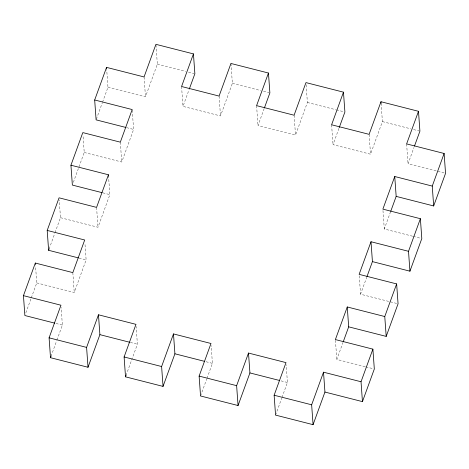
<?xml version="1.0" encoding="UTF-8"?>
<svg xmlns="http://www.w3.org/2000/svg" width="469" height="469" viewBox="0 0 469 469"><rect width="100%" height="100%" fill="white"/><g stroke="black" fill="none" stroke-linecap="round" stroke-linejoin="round"><path stroke-width="0.35" stroke-dasharray="2.35 1.76" d="M25.865 312.805L31.06 298.542M31.306 297.862L36.746 282.913L35.527 265.882M49.11 248.945L54.797 233.316M55.049 232.636L60.489 217.692L59.217 199.952M73.346 182.365L84.232 152.466L83.007 135.435M96.35 119.179L102.283 102.875M102.529 102.195L107.97 87.246L106.703 69.506M51.004 356.346L56.696 340.717M56.942 340.037L62.383 325.093L61.111 307.347M36.746 282.913L74.254 292.48L86.126 259.867L84.953 243.546M60.489 217.692L97.998 227.26L109.869 194.647L108.544 176.197M84.232 152.466L121.741 162.034L133.612 129.426L132.235 110.262M107.97 87.246L145.484 96.813L157.35 64.2L155.978 45.042M230.947 63.467L232.372 83.335L220.5 115.949L182.992 106.381L189.171 89.397M126.026 375.476L137.399 344.223L136.127 326.483M306.116 84.725L307.388 102.471L295.517 135.078L258.009 125.51L264.188 108.527M200.544 395.971L206.729 378.981M206.976 378.307L212.416 363.358L211.144 345.618M381.08 103.151L382.405 121.6L370.533 154.213L333.025 144.645L338.958 128.342M275.561 415.1L281.746 398.117M281.992 397.436L287.433 382.493L286.16 364.747M365.122 366.664L336.812 359.447L342.997 342.464M396.651 303.431L360.555 294.221L366.74 277.238M412.609 236.224L384.299 229.001L390.484 212.017M444.137 172.985L408.042 163.781L413.975 147.471M157.35 64.2L185.66 71.423M188.491 72.144L194.154 73.586M232.372 83.335L260.676 90.558M263.508 91.279L269.171 92.721M307.388 102.471L335.693 109.687M336.402 109.869L344.187 111.857M382.405 121.6L410.715 128.823M413.541 129.544L419.204 130.986M126.53 127.621L133.612 129.426M413.318 236.399L421.098 238.387M102.793 192.841L109.869 194.647M79.05 258.061L86.126 259.867M365.832 366.846L373.617 368.833M56.016 323.469L62.383 325.093M130.323 342.417L137.399 344.223M206.049 361.734L212.416 363.358M281.066 380.869L287.433 382.493M406.617 143.907L408.042 163.781M382.974 210.552L384.299 229.001M369.109 134.345L370.533 154.213M359.236 275.772L360.555 294.221M331.601 124.777L333.025 144.645M335.441 340.283L336.812 359.447M294.092 115.21L295.517 135.078M256.584 105.642L258.009 125.51M219.076 96.075L220.5 115.949M181.567 86.507L182.992 106.381M144.059 76.945L145.484 96.813M120.316 142.166L121.741 162.034M96.573 207.386L97.998 227.26M72.83 272.612L74.254 292.48"/><path stroke-width="0.7" d="M54.597 323.106L24.875 315.526L23.45 295.652L35.322 263.045L72.83 272.612L84.701 239.999L47.193 230.431L59.065 197.818L96.573 207.386L108.445 174.779L70.936 165.211L82.808 132.598L120.316 142.166L132.188 109.553L94.679 99.985L106.551 67.378L144.059 76.945L155.931 44.332L193.439 53.9L194.864 73.768L189.417 88.717M78.341 257.886L48.618 250.299L49.11 248.945M324.941 392.055L362.449 401.622L361.03 381.754L323.516 372.187L324.941 392.055L313.069 424.668L275.561 415.1L274.136 395.232L286.008 362.619L248.5 353.051L249.924 372.925L238.053 405.533L200.544 395.971L199.12 376.097L210.991 343.49L173.483 333.922L174.908 353.79L163.036 386.403L125.528 376.836L124.103 356.968L135.975 324.355L98.467 314.787L99.891 334.655L88.02 367.268L50.511 357.7L49.087 337.832L60.958 305.219L23.45 295.652M50.511 357.7L51.004 356.346M88.02 367.268L86.595 347.4L98.467 314.787M193.439 53.9L181.567 86.507L219.076 96.075L230.947 63.467L268.456 73.029L269.88 92.903L264.44 107.847M125.528 376.836L126.026 375.476M163.036 386.403L161.612 366.529L173.483 333.922M268.456 73.029L256.584 105.642L294.092 115.21L305.964 82.597L343.472 92.164L344.897 112.032L339.204 127.662M238.053 405.533L236.628 385.665L248.5 353.051M343.472 92.164L331.601 124.777L369.109 134.345L380.98 101.732L418.489 111.3L419.913 131.168L414.473 146.117M313.069 424.668L311.651 404.8L323.516 372.187M347.259 306.966L348.684 326.834L386.192 336.402L384.768 316.534L347.259 306.966L335.388 339.574L372.896 349.141L374.321 369.015L362.449 401.622M371.002 241.74L372.427 261.614L409.935 271.182L408.511 251.308L371.002 241.74L359.131 274.353L396.639 283.921L398.064 303.789L386.192 336.402M394.746 176.52L396.17 196.388L433.678 205.955L432.254 186.087L394.746 176.52L382.874 209.133L420.382 218.701L421.807 238.569L409.935 271.182M418.489 111.3L406.617 143.907L444.125 153.474L445.55 173.348L433.678 205.955M343.244 341.784L348.684 326.834M366.987 276.558L372.427 261.614M390.73 211.337L396.17 196.388M361.03 381.754L372.896 349.141M384.768 316.534L396.639 283.921M408.511 251.308L420.382 218.701M432.254 186.087L444.125 153.474M125.827 127.439L96.104 119.859L94.679 99.985M102.084 192.659L72.361 185.079L70.936 165.211M99.891 334.655L129.614 342.241M174.908 353.79L204.631 361.37M249.924 372.925L279.647 380.506M49.087 337.832L86.595 347.4M124.103 356.968L161.612 366.529M199.12 376.097L236.628 385.665M274.136 395.232L311.651 404.8M380.98 101.732L381.08 103.151M106.551 67.378L106.651 68.796M108.445 174.779L108.544 176.197M47.193 230.431L48.618 250.299M35.322 263.045L35.421 264.463"/></g></svg>
